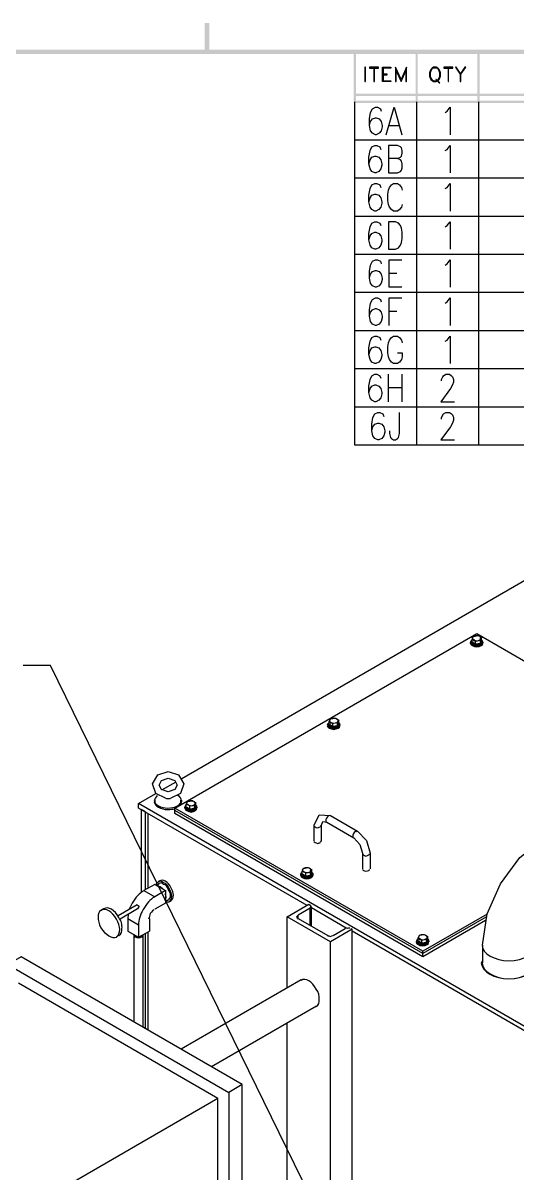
# Model space of a CAD drawing. Header units: inches. Extents: x 0.3 to 33.8, y 15.5 to 37.1.
# Drawn here: x 24.09 to 27.34, y 29.59 to 37.14 of the extents above; entities that cross this region are included whole.
import ezdxf

# ---------------------------------------------------------------- set-up
doc = ezdxf.new("R2010")
doc.units = ezdxf.units.IN
doc.header["$MEASUREMENT"] = 0

# ---------------------------------------------------------------- blocks, each defined once
blk = doc.blocks.new('60298_1')
at = {"true_color": 0x0037dd, "transparency": 33554687}
for points in [[(25.3151, 36.9491), (25.2851, 36.9491), (25.2851, 37.1381), (25.3151, 37.1381)], [(33.5914, 36.9641), (33.5614, 36.9341), (0.4864, 36.9341), (0.4563, 36.9641)], [(26.2776, 36.6281), (26.2625, 36.6131), (26.2625, 36.9491), (26.2776, 36.9491)], [(26.2776, 36.6281), (26.2625, 36.6131), (26.2625, 36.9491), (26.2776, 36.9491)], [(26.2776, 36.6281), (26.2625, 36.6131), (26.2625, 36.9491), (26.2776, 36.9491)], [(26.6693, 36.9491), (26.6843, 36.9491), (26.6843, 36.6206), (26.6693, 36.6206)], [(26.6693, 36.9491), (26.6843, 36.9491), (26.6843, 36.6206), (26.6693, 36.6206)], [(26.6693, 36.9491), (26.6843, 36.9491), (26.6843, 36.6206), (26.6693, 36.6206)], [(27.0761, 36.9491), (27.0911, 36.9491), (27.0911, 36.6206), (27.0761, 36.6206)], [(27.0761, 36.9491), (27.0911, 36.9491), (27.0911, 36.6206), (27.0761, 36.6206)], [(27.0761, 36.9491), (27.0911, 36.9491), (27.0911, 36.6206), (27.0761, 36.6206)], [(33.5764, 36.6281), (33.5764, 36.6131), (26.2625, 36.6131), (26.2776, 36.6281)], [(33.5764, 36.6281), (33.5764, 36.6131), (26.2625, 36.6131), (26.2776, 36.6281)], [(33.5764, 36.6281), (33.5764, 36.6131), (26.2625, 36.6131), (26.2776, 36.6281)], [(33.5764, 36.675), (33.5764, 36.66), (26.27, 36.66), (26.27, 36.675)], [(33.5764, 36.675), (33.5764, 36.66), (26.27, 36.66), (26.27, 36.675)], [(33.5764, 36.675), (33.5764, 36.66), (26.27, 36.66), (26.27, 36.675)]]:
    blk.add_hatch(color=162, dxfattribs=at).paths.add_polyline_path(points)
at = {"color": 162, "true_color": 0x0037dd, "transparency": 33554687}
for points in [[(26.3368, 36.7533), (26.3415, 36.7533), (26.3415, 36.8473), (26.3368, 36.8473), (26.3368, 36.7533)], [(26.3368, 36.7533), (26.3415, 36.7533), (26.3415, 36.8473), (26.3368, 36.8473), (26.3368, 36.7533)], [(26.3368, 36.7533), (26.3415, 36.7533), (26.3415, 36.8473), (26.3368, 36.8473), (26.3368, 36.7533)], [(26.3678, 36.8421), (26.4267, 36.8421), (26.4267, 36.8473), (26.3678, 36.8473), (26.3678, 36.8421)], [(26.3678, 36.8421), (26.4267, 36.8421), (26.4267, 36.8473), (26.3678, 36.8473), (26.3678, 36.8421)], [(26.3678, 36.8421), (26.4267, 36.8421), (26.4267, 36.8473), (26.3678, 36.8473), (26.3678, 36.8421)], [(26.3952, 36.8421), (26.3952, 36.7533), (26.3993, 36.7533), (26.3993, 36.8421)], [(26.3952, 36.8421), (26.3952, 36.7533), (26.3993, 36.7533), (26.3993, 36.8421)], [(26.3952, 36.8421), (26.3952, 36.7533), (26.3993, 36.7533), (26.3993, 36.8421)], [(26.4576, 36.7579), (26.5067, 36.7579), (26.5067, 36.7533), (26.453, 36.7533), (26.453, 36.8473), (26.5067, 36.8473), (26.5067, 36.8421), (26.4576, 36.8421), (26.4576, 36.7579)], [(26.4576, 36.7579), (26.5067, 36.7579), (26.5067, 36.7533), (26.453, 36.7533), (26.453, 36.8473), (26.5067, 36.8473), (26.5067, 36.8421), (26.4576, 36.8421), (26.4576, 36.7579)], [(26.4576, 36.7579), (26.5067, 36.7579), (26.5067, 36.7533), (26.453, 36.7533), (26.453, 36.8473), (26.5067, 36.8473), (26.5067, 36.8421), (26.4576, 36.8421), (26.4576, 36.7579)], [(26.5377, 36.7533), (26.5429, 36.7533), (26.5429, 36.8245), (26.5738, 36.7533), (26.6053, 36.8245), (26.6053, 36.7533), (26.609, 36.7533), (26.609, 36.8473), (26.5738, 36.7672), (26.5377, 36.8473), (26.5377, 36.7533)], [(26.5377, 36.7533), (26.5429, 36.7533), (26.5429, 36.8245), (26.5738, 36.7533), (26.6053, 36.8245), (26.6053, 36.7533), (26.609, 36.7533), (26.609, 36.8473), (26.5738, 36.7672), (26.5377, 36.8473), (26.5377, 36.7533)], [(26.5377, 36.7533), (26.5429, 36.7533), (26.5429, 36.8245), (26.5738, 36.7533), (26.6053, 36.8245), (26.6053, 36.7533), (26.609, 36.7533), (26.609, 36.8473), (26.5738, 36.7672), (26.5377, 36.8473), (26.5377, 36.7533)], [(26.7881, 36.7533), (26.8057, 36.7533), (26.8155, 36.7579), (26.8243, 36.7672), (26.8331, 36.7894), (26.8331, 36.8111), (26.8284, 36.8245), (26.8243, 36.8333), (26.8155, 36.8421), (26.8057, 36.8473), (26.7881, 36.8473), (26.7794, 36.8421), (26.7706, 36.8333), (26.7659, 36.8245), (26.7618, 36.8111), (26.7618, 36.7894), (26.7659, 36.776), (26.7706, 36.7672), (26.7881, 36.7533)], [(26.7881, 36.7533), (26.8057, 36.7533), (26.8155, 36.7579), (26.8243, 36.7672), (26.8331, 36.7894), (26.8331, 36.8111), (26.8284, 36.8245), (26.8243, 36.8333), (26.8155, 36.8421), (26.8057, 36.8473), (26.7881, 36.8473), (26.7794, 36.8421), (26.7706, 36.8333), (26.7659, 36.8245), (26.7618, 36.8111), (26.7618, 36.7894), (26.7659, 36.776), (26.7706, 36.7672), (26.7881, 36.7533)], [(26.7881, 36.7533), (26.8057, 36.7533), (26.8155, 36.7579), (26.8243, 36.7672), (26.8331, 36.7894), (26.8331, 36.8111), (26.8284, 36.8245), (26.8243, 36.8333), (26.8155, 36.8421), (26.8057, 36.8473), (26.7881, 36.8473), (26.7794, 36.8421), (26.7706, 36.8333), (26.7659, 36.8245), (26.7618, 36.8111), (26.7618, 36.7894), (26.7659, 36.776), (26.7706, 36.7672), (26.7881, 36.7533)], [(26.7933, 36.7579), (26.8021, 36.7579), (26.8155, 36.7621), (26.8243, 36.776), (26.8284, 36.7894), (26.8284, 36.8111), (26.8243, 36.8245), (26.8155, 36.8385), (26.8021, 36.8421), (26.7933, 36.8421), (26.7794, 36.8385), (26.7706, 36.8245), (26.7659, 36.8111), (26.7659, 36.7894), (26.7706, 36.776), (26.7794, 36.7621), (26.7933, 36.7579)], [(26.7933, 36.7579), (26.8021, 36.7579), (26.8155, 36.7621), (26.8243, 36.776), (26.8284, 36.7894), (26.8284, 36.8111), (26.8243, 36.8245), (26.8155, 36.8385), (26.8021, 36.8421), (26.7933, 36.8421), (26.7794, 36.8385), (26.7706, 36.8245), (26.7659, 36.8111), (26.7659, 36.7894), (26.7706, 36.776), (26.7794, 36.7621), (26.7933, 36.7579)], [(26.7933, 36.7579), (26.8021, 36.7579), (26.8155, 36.7621), (26.8243, 36.776), (26.8284, 36.7894), (26.8284, 36.8111), (26.8243, 36.8245), (26.8155, 36.8385), (26.8021, 36.8421), (26.7933, 36.8421), (26.7794, 36.8385), (26.7706, 36.8245), (26.7659, 36.8111), (26.7659, 36.7894), (26.7706, 36.776), (26.7794, 36.7621), (26.7933, 36.7579)], [(26.8553, 36.8421), (26.9142, 36.8421), (26.9142, 36.8473), (26.8553, 36.8473), (26.8553, 36.8421)], [(26.8553, 36.8421), (26.9142, 36.8421), (26.9142, 36.8473), (26.8553, 36.8473), (26.8553, 36.8421)], [(26.8553, 36.8421), (26.9142, 36.8421), (26.9142, 36.8473), (26.8553, 36.8473), (26.8553, 36.8421)], [(26.8827, 36.8421), (26.8827, 36.7533), (26.8868, 36.7533), (26.8868, 36.8421)], [(26.8827, 36.8421), (26.8827, 36.7533), (26.8868, 36.7533), (26.8868, 36.8421)], [(26.8827, 36.8421), (26.8827, 36.7533), (26.8868, 36.7533), (26.8868, 36.8421)], [(26.9673, 36.8023), (26.9364, 36.8473), (26.9312, 36.8473), (26.9627, 36.8023), (26.9627, 36.7533)], [(26.9673, 36.8023), (26.9364, 36.8473), (26.9312, 36.8473), (26.9627, 36.8023), (26.9627, 36.7533)], [(26.9673, 36.8023), (26.9364, 36.8473), (26.9312, 36.8473), (26.9627, 36.8023), (26.9627, 36.7533)], [(26.9627, 36.7533), (26.9673, 36.7533), (26.9673, 36.8023), (26.9988, 36.8473), (26.9937, 36.8473), (26.9627, 36.8023)], [(26.9627, 36.7533), (26.9673, 36.7533), (26.9673, 36.8023), (26.9988, 36.8473), (26.9937, 36.8473), (26.9627, 36.8023)], [(26.9627, 36.7533), (26.9673, 36.7533), (26.9673, 36.8023), (26.9988, 36.8473), (26.9937, 36.8473), (26.9627, 36.8023)], [(26.4576, 36.7982), (26.484, 36.7982), (26.484, 36.8023), (26.4576, 36.8023)], [(26.4576, 36.7982), (26.484, 36.7982), (26.484, 36.8023), (26.4576, 36.8023)], [(26.4576, 36.7982), (26.484, 36.7982), (26.484, 36.8023), (26.4576, 36.8023)], [(26.8243, 36.7445), (26.8284, 36.7445), (26.8057, 36.7672), (26.8021, 36.7672), (26.8243, 36.7445)], [(26.8243, 36.7445), (26.8284, 36.7445), (26.8057, 36.7672), (26.8021, 36.7672), (26.8243, 36.7445)], [(26.8243, 36.7445), (26.8284, 36.7445), (26.8057, 36.7672), (26.8021, 36.7672), (26.8243, 36.7445)], [(33.5763, 36.3701), (26.2697, 36.3701), (26.2697, 36.6206)], [(33.5763, 36.3701), (26.2697, 36.3701), (26.2697, 36.6206)], [(33.5763, 36.3701), (26.2697, 36.3701), (26.2697, 36.6206)], [(26.6766, 36.6206), (26.6766, 36.3701)], [(26.6766, 36.6206), (26.6766, 36.3701)], [(26.6766, 36.6206), (26.6766, 36.3701)], [(27.0835, 36.6206), (27.0835, 36.3701)], [(27.0835, 36.6206), (27.0835, 36.3701)], [(27.0835, 36.6206), (27.0835, 36.3701)], [(33.5763, 36.1196), (26.2697, 36.1196), (26.2697, 36.3701)], [(33.5763, 36.1196), (26.2697, 36.1196), (26.2697, 36.3701)], [(33.5763, 36.1196), (26.2697, 36.1196), (26.2697, 36.3701)], [(26.6766, 36.3701), (26.6766, 36.1196)], [(26.6766, 36.3701), (26.6766, 36.1196)], [(26.6766, 36.3701), (26.6766, 36.1196)], [(27.0835, 36.3701), (27.0835, 36.1196)], [(27.0835, 36.3701), (27.0835, 36.1196)], [(27.0835, 36.3701), (27.0835, 36.1196)], [(33.5763, 35.8692), (26.2697, 35.8692), (26.2697, 36.1196)], [(33.5763, 35.8692), (26.2697, 35.8692), (26.2697, 36.1196)], [(33.5763, 35.8692), (26.2697, 35.8692), (26.2697, 36.1196)], [(26.6766, 36.1196), (26.6766, 35.8692)], [(26.6766, 36.1196), (26.6766, 35.8692)], [(26.6766, 36.1196), (26.6766, 35.8692)], [(27.0835, 36.1196), (27.0835, 35.8692)], [(27.0835, 36.1196), (27.0835, 35.8692)], [(27.0835, 36.1196), (27.0835, 35.8692)], [(33.5763, 35.6192), (26.2697, 35.6192), (26.2697, 35.8692)], [(33.5763, 35.6192), (26.2697, 35.6192), (26.2697, 35.8692)], [(33.5763, 35.6192), (26.2697, 35.6192), (26.2697, 35.8692)], [(26.6766, 35.8692), (26.6766, 35.6192)], [(26.6766, 35.8692), (26.6766, 35.6192)], [(26.6766, 35.8692), (26.6766, 35.6192)], [(27.0835, 35.8692), (27.0835, 35.6192)], [(27.0835, 35.8692), (27.0835, 35.6192)], [(27.0835, 35.8692), (27.0835, 35.6192)], [(33.5763, 35.3688), (26.2697, 35.3688), (26.2697, 35.6192)], [(33.5763, 35.3688), (26.2697, 35.3688), (26.2697, 35.6192)], [(33.5763, 35.3688), (26.2697, 35.3688), (26.2697, 35.6192)], [(26.6766, 35.6192), (26.6766, 35.3688)], [(26.6766, 35.6192), (26.6766, 35.3688)], [(26.6766, 35.6192), (26.6766, 35.3688)], [(27.0835, 35.6192), (27.0835, 35.3688)], [(27.0835, 35.6192), (27.0835, 35.3688)], [(27.0835, 35.6192), (27.0835, 35.3688)], [(33.5763, 35.1183), (26.2697, 35.1183), (26.2697, 35.3688)], [(33.5763, 35.1183), (26.2697, 35.1183), (26.2697, 35.3688)], [(33.5763, 35.1183), (26.2697, 35.1183), (26.2697, 35.3688)], [(26.6766, 35.3688), (26.6766, 35.1183)], [(26.6766, 35.3688), (26.6766, 35.1183)], [(26.6766, 35.3688), (26.6766, 35.1183)], [(27.0835, 35.3688), (27.0835, 35.1183)], [(27.0835, 35.3688), (27.0835, 35.1183)], [(27.0835, 35.3688), (27.0835, 35.1183)], [(33.5763, 34.8679), (26.2697, 34.8679), (26.2697, 35.1183)], [(33.5763, 34.8679), (26.2697, 34.8679), (26.2697, 35.1183)], [(33.5763, 34.8679), (26.2697, 34.8679), (26.2697, 35.1183)], [(26.6766, 35.1183), (26.6766, 34.8679)], [(26.6766, 35.1183), (26.6766, 34.8679)], [(26.6766, 35.1183), (26.6766, 34.8679)], [(27.0835, 35.1183), (27.0835, 34.8679)], [(27.0835, 35.1183), (27.0835, 34.8679)], [(27.0835, 35.1183), (27.0835, 34.8679)], [(33.5763, 34.6179), (26.2697, 34.6179), (26.2697, 34.8679)], [(33.5763, 34.6179), (26.2697, 34.6179), (26.2697, 34.8679)], [(33.5763, 34.6179), (26.2697, 34.6179), (26.2697, 34.8679)], [(26.6766, 34.8679), (26.6766, 34.6179)], [(26.6766, 34.8679), (26.6766, 34.6179)], [(26.6766, 34.8679), (26.6766, 34.6179)], [(27.0835, 34.8679), (27.0835, 34.6179)], [(27.0835, 34.8679), (27.0835, 34.6179)], [(27.0835, 34.8679), (27.0835, 34.6179)], [(33.5763, 34.3675), (26.2697, 34.3675), (26.2697, 34.6179)], [(33.5763, 34.3675), (26.2697, 34.3675), (26.2697, 34.6179)], [(33.5763, 34.3675), (26.2697, 34.3675), (26.2697, 34.6179)], [(26.6766, 34.6179), (26.6766, 34.3675)], [(26.6766, 34.6179), (26.6766, 34.3675)], [(26.6766, 34.6179), (26.6766, 34.3675)], [(27.0835, 34.6179), (27.0835, 34.3675)], [(27.0835, 34.6179), (27.0835, 34.3675)], [(27.0835, 34.6179), (27.0835, 34.3675)]]:
    blk.add_lwpolyline(points, dxfattribs=at)
at = {"transparency": 33554687}
for points in [[(26.3668, 36.4651), (26.3735, 36.4915), (26.3864, 36.5085), (26.406, 36.5157), (26.4117, 36.5157), (26.4313, 36.5085), (26.4442, 36.4915), (26.4509, 36.4651), (26.4509, 36.4558), (26.4442, 36.4315), (26.4313, 36.4145), (26.4117, 36.4052), (26.406, 36.4052), (26.3864, 36.4145), (26.3735, 36.4315), (26.3668, 36.4651), (26.3668, 36.5085), (26.3735, 36.5514), (26.3864, 36.5756), (26.406, 36.5854), (26.4189, 36.5854), (26.4385, 36.5756), (26.4442, 36.5591)], [(26.4768, 36.4052), (26.5279, 36.5854), (26.58, 36.4052)], [(26.863, 36.5514), (26.8775, 36.5591), (26.8956, 36.5854), (26.8956, 36.4052)], [(26.4953, 36.4651), (26.5599, 36.4651)], [(26.3631, 36.2147), (26.3704, 36.241), (26.3833, 36.258), (26.4029, 36.2653), (26.4086, 36.2653), (26.4282, 36.258), (26.4406, 36.241), (26.4478, 36.2147), (26.4478, 36.2054), (26.4406, 36.1811), (26.4282, 36.1641), (26.4086, 36.1548), (26.4029, 36.1548), (26.3833, 36.1641), (26.3704, 36.1811), (26.3631, 36.2147), (26.3631, 36.258), (26.3704, 36.3009), (26.3833, 36.3257), (26.4029, 36.335), (26.4153, 36.335), (26.4349, 36.3257), (26.4406, 36.3086)], [(26.5501, 36.2487), (26.5697, 36.258), (26.5764, 36.2653), (26.5821, 36.2844), (26.5821, 36.3009), (26.5764, 36.3179), (26.5697, 36.3257), (26.5501, 36.335), (26.4922, 36.335), (26.4922, 36.1548)], [(26.863, 36.3009), (26.8775, 36.3086), (26.8956, 36.335), (26.8956, 36.1548)], [(26.4922, 36.1548), (26.5501, 36.1548), (26.5697, 36.1641), (26.5764, 36.1718), (26.5821, 36.1883), (26.5821, 36.2147), (26.5764, 36.2317), (26.5697, 36.241), (26.5501, 36.2487), (26.4922, 36.2487)], [(26.3631, 35.9647), (26.3704, 35.9905), (26.3833, 36.0076), (26.4029, 36.0153), (26.4086, 36.0153), (26.4282, 36.0076), (26.4406, 35.9905), (26.4478, 35.9647), (26.4478, 35.9549), (26.4406, 35.9306), (26.4282, 35.9136), (26.4086, 35.9043), (26.4029, 35.9043), (26.3833, 35.9136), (26.3704, 35.9306), (26.3631, 35.9647), (26.3631, 36.0076), (26.3704, 36.051), (26.3833, 36.0752), (26.4029, 36.0845), (26.4153, 36.0845), (26.4349, 36.0752), (26.4406, 36.0582)], [(26.5821, 35.9477), (26.5764, 35.9306), (26.564, 35.9136), (26.5501, 35.9043), (26.5243, 35.9043), (26.5119, 35.9136), (26.499, 35.9306), (26.4922, 35.9477), (26.4866, 35.974), (26.4866, 36.0153), (26.4922, 36.0417), (26.499, 36.0582), (26.5119, 36.0752), (26.5243, 36.0845), (26.5501, 36.0845), (26.564, 36.0752), (26.5764, 36.0582), (26.5821, 36.0417)], [(26.863, 36.051), (26.8775, 36.0582), (26.8956, 36.0845), (26.8956, 35.9043)], [(26.3631, 35.7143), (26.3704, 35.7406), (26.3833, 35.7571), (26.4029, 35.7649), (26.4086, 35.7649), (26.4282, 35.7571), (26.4406, 35.7406), (26.4478, 35.7143), (26.4478, 35.705), (26.4406, 35.6802), (26.4282, 35.6637), (26.4086, 35.6538), (26.4029, 35.6538), (26.3833, 35.6637), (26.3704, 35.6802), (26.3631, 35.7143), (26.3631, 35.7571), (26.3704, 35.8005), (26.3833, 35.8248), (26.4029, 35.8341), (26.4153, 35.8341), (26.4349, 35.8248), (26.4406, 35.8082)], [(26.4922, 35.6538), (26.5372, 35.6538), (26.5568, 35.6637), (26.5697, 35.6802), (26.5764, 35.6972), (26.5821, 35.7236), (26.5821, 35.7649), (26.5764, 35.7912), (26.5697, 35.8082), (26.5568, 35.8248), (26.5372, 35.8341), (26.4922, 35.8341), (26.4922, 35.6538)], [(26.863, 35.8005), (26.8775, 35.8082), (26.8956, 35.8341), (26.8956, 35.6538)], [(26.3668, 35.4638), (26.3735, 35.4901), (26.3864, 35.5072), (26.406, 35.5144), (26.4117, 35.5144), (26.4313, 35.5072), (26.4442, 35.4901), (26.4509, 35.4638), (26.4509, 35.4545), (26.4442, 35.4302), (26.4313, 35.4132), (26.4117, 35.4039), (26.406, 35.4039), (26.3864, 35.4132), (26.3735, 35.4302), (26.3668, 35.4638), (26.3668, 35.5072), (26.3735, 35.55), (26.3864, 35.5748), (26.406, 35.5841), (26.4189, 35.5841), (26.4385, 35.5748), (26.4442, 35.5578)], [(26.58, 35.4039), (26.4953, 35.4039), (26.4953, 35.5841), (26.58, 35.5841)], [(26.863, 35.55), (26.8775, 35.5578), (26.8956, 35.5841), (26.8956, 35.4039)], [(26.4953, 35.4974), (26.5475, 35.4974)], [(26.3668, 35.2133), (26.3735, 35.2397), (26.3864, 35.2567), (26.406, 35.264), (26.4117, 35.264), (26.4313, 35.2567), (26.4442, 35.2397), (26.4509, 35.2133), (26.4509, 35.2041), (26.4442, 35.1798), (26.4313, 35.1627), (26.4117, 35.1534), (26.406, 35.1534), (26.3864, 35.1627), (26.3735, 35.1798), (26.3668, 35.2133), (26.3668, 35.2567), (26.3735, 35.3001), (26.3864, 35.3244), (26.406, 35.3337), (26.4189, 35.3337), (26.4385, 35.3244), (26.4442, 35.3073)], [(26.4953, 35.1534), (26.4953, 35.3337), (26.58, 35.3337)], [(26.863, 35.3001), (26.8775, 35.3073), (26.8956, 35.3337), (26.8956, 35.1534)], [(26.4953, 35.2474), (26.5475, 35.2474)], [(26.3631, 34.9634), (26.3704, 34.9892), (26.3833, 35.0063), (26.4029, 35.014), (26.4086, 35.014), (26.4282, 35.0063), (26.4406, 34.9892), (26.4478, 34.9634), (26.4478, 34.9536), (26.4406, 34.9293), (26.4282, 34.9123), (26.4086, 34.903), (26.4029, 34.903), (26.3833, 34.9123), (26.3704, 34.9293), (26.3631, 34.9634), (26.3631, 35.0063), (26.3704, 35.0496), (26.3833, 35.0739), (26.4029, 35.0832), (26.4153, 35.0832), (26.4349, 35.0739), (26.4406, 35.0569)], [(26.5501, 34.9727), (26.5821, 34.9727), (26.5821, 34.9464), (26.5764, 34.9293), (26.564, 34.9123), (26.5501, 34.903), (26.5243, 34.903), (26.5119, 34.9123), (26.499, 34.9293), (26.4922, 34.9464), (26.4866, 34.9727), (26.4866, 35.014), (26.4922, 35.0403), (26.499, 35.0569), (26.5119, 35.0739), (26.5243, 35.0832), (26.5501, 35.0832), (26.564, 35.0739), (26.5764, 35.0569), (26.5821, 35.0403)], [(26.863, 35.0496), (26.8775, 35.0569), (26.8956, 35.0832), (26.8956, 34.903)], [(26.3631, 34.7129), (26.3704, 34.7393), (26.3833, 34.7558), (26.4029, 34.7636), (26.4086, 34.7636), (26.4282, 34.7558), (26.4406, 34.7393), (26.4478, 34.7129), (26.4478, 34.7037), (26.4406, 34.6789), (26.4282, 34.6623), (26.4086, 34.6525), (26.4029, 34.6525), (26.3833, 34.6623), (26.3704, 34.6789), (26.3631, 34.7129), (26.3631, 34.7558), (26.3704, 34.7992), (26.3833, 34.8235), (26.4029, 34.8328), (26.4153, 34.8328), (26.4349, 34.8235), (26.4406, 34.8069)], [(26.4922, 34.6525), (26.4922, 34.8328)], [(26.5821, 34.6525), (26.5821, 34.8328)], [(26.8408, 34.7899), (26.8408, 34.7992), (26.8481, 34.8162), (26.8537, 34.8235), (26.8677, 34.8328), (26.893, 34.8328), (26.9059, 34.8235), (26.9126, 34.8162), (26.9183, 34.7992), (26.9183, 34.7821), (26.9126, 34.7636), (26.8987, 34.7393), (26.8351, 34.6525), (26.9255, 34.6525)], [(26.4922, 34.7465), (26.5821, 34.7465)], [(26.3828, 34.4625), (26.3895, 34.4888), (26.4024, 34.5059), (26.422, 34.5131), (26.4277, 34.5131), (26.4473, 34.5059), (26.4602, 34.4888), (26.4669, 34.4625), (26.4669, 34.4532), (26.4602, 34.4289), (26.4473, 34.4119), (26.4277, 34.4026), (26.422, 34.4026), (26.4024, 34.4119), (26.3895, 34.4289), (26.3828, 34.4625), (26.3828, 34.5059), (26.3895, 34.5487), (26.4024, 34.5735), (26.422, 34.5828), (26.4349, 34.5828), (26.4545, 34.5735), (26.4602, 34.5565)], [(26.499, 34.4625), (26.499, 34.4454), (26.5057, 34.4191), (26.5114, 34.4119), (26.5243, 34.4026), (26.5382, 34.4026), (26.5506, 34.4119), (26.5563, 34.4191), (26.5635, 34.4454), (26.5635, 34.5828)], [(26.8408, 34.5394), (26.8408, 34.5487), (26.8537, 34.5735), (26.8677, 34.5828), (26.893, 34.5828), (26.9059, 34.5735), (26.9126, 34.5658), (26.9183, 34.5487), (26.9183, 34.5322), (26.9126, 34.5131), (26.8987, 34.4888), (26.8351, 34.4026), (26.9255, 34.4026)], [(25.1346, 32.1815), (27.7404, 33.6858)], [(25.0892, 31.9868), (27.0717, 33.1312)], [(27.0717, 33.1312), (28.3441, 32.3969)], [(27.0314, 33.0697), (27.0314, 33.0754)], [(27.0376, 33.0754), (27.0376, 33.0826)], [(27.0407, 33.095), (27.0489, 33.1131)], [(27.0407, 33.078), (27.0407, 33.095)], [(27.052, 33.0904), (27.0407, 33.095)], [(27.0407, 33.078), (27.0634, 33.0646)], [(27.0489, 33.1131), (27.0804, 33.1183)], [(27.0634, 33.0816), (27.052, 33.0904)], [(27.0949, 33.0868), (27.0634, 33.0816)], [(27.0634, 33.0646), (27.0634, 33.0816)], [(27.0634, 33.0646), (27.0928, 33.0692)], [(27.0804, 33.1183), (27.0918, 33.1136)], [(27.0918, 33.1136), (27.1032, 33.1049)], [(27.0928, 33.0692), (27.0928, 33.0692)], [(27.0944, 33.0682), (27.0944, 33.0682)], [(27.0944, 33.0604), (27.0944, 33.0682)], [(27.0975, 33.062), (27.0944, 33.0635)], [(27.1032, 33.1049), (27.0949, 33.0868)], [(27.0949, 33.0697), (27.0949, 33.0868)], [(27.0949, 33.0697), (27.0949, 33.0697)], [(27.0954, 33.0708), (27.1032, 33.0878)], [(27.0954, 33.0708), (27.0954, 33.0708)], [(27.0975, 33.062), (27.1057, 33.0754)], [(27.0975, 33.0697), (27.0975, 33.062)], [(27.1032, 33.0878), (27.1032, 33.1049)], [(27.1057, 33.0754), (27.1057, 33.0826)], [(27.1125, 33.0697), (27.1125, 33.0754)], [(26.0931, 32.528), (26.0931, 32.5337)], [(26.0998, 32.5337), (26.0998, 32.5415)], [(26.1024, 32.5533), (26.1106, 32.5714)], [(26.1024, 32.5363), (26.1024, 32.5533)], [(26.1137, 32.5487), (26.1024, 32.5533)], [(26.1024, 32.5363), (26.1251, 32.5229)], [(26.1106, 32.5714), (26.1421, 32.5766)], [(26.1251, 32.5404), (26.1137, 32.5487)], [(26.1566, 32.5451), (26.1251, 32.5404)], [(26.1251, 32.5229), (26.1251, 32.5404)], [(26.1251, 32.5229), (26.1545, 32.5275)], [(26.1421, 32.5766), (26.1535, 32.5719)], [(26.1535, 32.5719), (26.1654, 32.5631)], [(26.1545, 32.5275), (26.1545, 32.5275)], [(26.1654, 32.5631), (26.1566, 32.5451)], [(26.1566, 32.528), (26.1566, 32.5451)], [(26.1566, 32.528), (26.1566, 32.528)], [(26.1566, 32.5265), (26.1566, 32.5265)], [(26.1566, 32.5187), (26.1566, 32.5265)], [(26.1571, 32.5291), (26.1654, 32.5461)], [(26.1571, 32.5291), (26.1571, 32.5291)], [(26.1592, 32.5203), (26.1679, 32.5337)], [(26.1592, 32.528), (26.1592, 32.5203)], [(26.1654, 32.5461), (26.1654, 32.5631)], [(26.1679, 32.5337), (26.1679, 32.5415)], [(26.1741, 32.528), (26.1741, 32.5337)], [(26.1592, 32.5203), (26.1592, 32.5203)], [(25.0282, 32.0503), (24.9647, 32.0818), (24.9425, 32.1454), (24.9771, 32.2037), (25.0453, 32.2254), (25.1134, 32.2037), (25.148, 32.1454), (25.1253, 32.0818), (25.0623, 32.0503)], [(25.0453, 32.182), (25.0886, 32.1676), (25.1047, 32.1371), (25.0886, 32.1072), (25.0453, 32.0927), (25.0014, 32.1072), (24.9859, 32.1371), (25.0014, 32.1676), (25.0453, 32.182)], [(25.0034, 32.1056), (25.0964, 32.1593)], [(24.8506, 32.0173), (24.9637, 32.0829)], [(29.0986, 29.5644), (24.8506, 32.0173)], [(24.8506, 31.9868), (24.8506, 32.0173)], [(24.9575, 32.0374), (24.9575, 32.0276)], [(25.0282, 32.0503), (25.0334, 32.0498)], [(25.0334, 32.0498), (25.0571, 32.0498)], [(25.0334, 32.0498), (25.0571, 32.0498)], [(25.0571, 32.0498), (25.0623, 32.0503)], [(25.1258, 32.0075), (25.1325, 32.0276)], [(25.1325, 32.0374), (25.1325, 32.0276)], [(25.1615, 31.992), (25.1615, 31.9997)], [(25.164, 32.0116), (25.1728, 32.0302)], [(25.164, 31.9946), (25.164, 32.0116)], [(25.1759, 32.0075), (25.164, 32.0116)], [(25.1728, 32.0302), (25.2038, 32.0349)], [(25.1873, 31.9987), (25.1759, 32.0075)], [(25.2188, 32.0034), (25.1873, 31.9987)], [(25.1873, 31.9817), (25.1873, 31.9987)], [(25.2038, 32.0349), (25.2157, 32.0302)], [(25.2157, 32.0302), (25.227, 32.0214)], [(25.227, 32.0214), (25.2188, 32.0034)], [(25.2188, 31.9863), (25.2188, 32.0034)], [(25.2193, 31.9873), (25.227, 32.0044)], [(25.227, 32.0044), (25.227, 32.0214)], [(25.2296, 31.992), (25.2296, 31.9997)], [(25.9567, 31.348), (24.8506, 31.9868)], [(24.8945, 31.961), (24.8681, 31.9765), (24.8681, 31.4332)], [(24.8945, 31.961), (24.8945, 31.4503)], [(24.9126, 31.4601), (24.9126, 31.9507)], [(26.7179, 31.0464), (25.0892, 31.9868)], [(25.0892, 31.9713), (25.0892, 31.9868)], [(26.7179, 31.031), (25.0892, 31.9713)], [(26.7179, 31.031), (25.0892, 31.9713)], [(25.0892, 31.9507), (25.0892, 31.9713)], [(26.7179, 31.0108), (25.0892, 31.9507)], [(25.1548, 31.9868), (25.1548, 31.992)], [(25.164, 31.9946), (25.1873, 31.9817)], [(25.1873, 31.9817), (25.2167, 31.9858)], [(25.2167, 31.9858), (25.2167, 31.9858)], [(25.2183, 31.9848), (25.2183, 31.9848)], [(25.2183, 31.977), (25.2183, 31.9848)], [(25.2188, 31.9863), (25.2188, 31.9863)], [(25.2193, 31.9873), (25.2193, 31.9873)], [(25.2208, 31.9786), (25.2296, 31.992)], [(25.2208, 31.9863), (25.2208, 31.9786)], [(25.2208, 31.9786), (25.2208, 31.9786)], [(25.2363, 31.9868), (25.2363, 31.992)], [(26.0027, 31.8743), (26.0357, 31.9419), (26.1106, 31.9367)], [(26.1106, 31.9367), (26.2878, 31.8345)], [(26.0027, 31.772), (26.0027, 31.8743)], [(26.045, 31.8639), (26.0528, 31.8743)], [(26.0528, 31.8743), (26.061, 31.8985), (26.0858, 31.8934)], [(26.0528, 31.772), (26.0528, 31.8743)], [(26.0858, 31.8934), (26.263, 31.7911)], [(27.1088, 31.0872), (27.1403, 31.2917), (27.2261, 31.489), (27.3536, 31.661), (27.5153, 31.7906), (27.7074, 31.8557), (27.8132, 31.851), (27.916, 31.8133), (28.0002, 31.7436), (28.057, 31.6543), (28.0967, 31.4549)], [(26.045, 31.7617), (26.0528, 31.772)], [(26.263, 31.7911), (26.3038, 31.7477), (26.3213, 31.6904)], [(26.2878, 31.8345), (26.3471, 31.7725), (26.3714, 31.6904)], [(26.3213, 31.6904), (26.3213, 31.5882)], [(26.3714, 31.6904), (26.3714, 31.5882)], [(25.9159, 31.5474), (25.9159, 31.5525)], [(25.9226, 31.5525), (25.9226, 31.5603)], [(25.9252, 31.5727), (25.9335, 31.5907)], [(25.9252, 31.5551), (25.9252, 31.5727)], [(25.9366, 31.568), (25.9252, 31.5727)], [(25.9252, 31.5551), (25.9485, 31.5422)], [(25.9335, 31.5907), (25.965, 31.5954)], [(25.9485, 31.5592), (25.9366, 31.568)], [(25.98, 31.5639), (25.9485, 31.5592)], [(25.9485, 31.5422), (25.9485, 31.5592)], [(25.9485, 31.5422), (25.9774, 31.5463)], [(25.965, 31.5954), (25.9769, 31.5907)], [(25.9769, 31.5907), (25.9882, 31.582)], [(25.9774, 31.5463), (25.9774, 31.5463)], [(25.9795, 31.5453), (25.9795, 31.5453)], [(25.9795, 31.5381), (25.9795, 31.5453)], [(25.9882, 31.582), (25.98, 31.5639)], [(25.98, 31.5468), (25.98, 31.5639)], [(25.98, 31.5468), (25.98, 31.5468)], [(25.9805, 31.5479), (25.9882, 31.5649)], [(25.9805, 31.5479), (25.9805, 31.5479)], [(25.982, 31.5396), (25.9908, 31.5525)], [(25.982, 31.5468), (25.982, 31.5396)], [(25.9882, 31.5649), (25.9882, 31.582)], [(25.9908, 31.5525), (25.9908, 31.5603)], [(25.9975, 31.5474), (25.9975, 31.5525)], [(24.9565, 31.4859), (24.8857, 31.4451)], [(24.9565, 31.4859), (25.0277, 31.4451)], [(24.9694, 31.4787), (24.9818, 31.49)], [(25.0102, 31.4549), (24.9921, 31.4704), (24.974, 31.4761)], [(24.9787, 31.5035), (24.99, 31.5102)], [(25.982, 31.5396), (25.982, 31.5396)], [(24.8857, 31.4451), (24.9565, 31.4043)], [(25.0277, 31.4451), (24.9565, 31.4043)], [(25.0277, 31.4451), (25.0277, 31.363)], [(24.6058, 31.317), (24.6234, 31.3274)], [(24.8418, 31.3522), (24.7168, 31.2799)], [(24.8434, 31.3243), (24.7292, 31.2582)], [(24.8418, 31.3522), (24.8542, 31.3434), (24.8434, 31.3243)], [(25.0277, 31.363), (24.9565, 31.3222)], [(25.0277, 31.3775), (25.0437, 31.3826)], [(25.0541, 31.3733), (25.0649, 31.38)], [(25.8271, 31.2732), (25.9686, 31.3547)], [(25.9779, 31.2169), (25.9779, 31.3294), (25.8979, 31.2835)], [(25.9686, 31.3547), (25.9779, 31.3496)], [(25.9851, 31.2127), (25.9851, 31.3398)], [(26.2144, 31.1993), (25.9851, 31.3315)], [(24.7819, 31.2886), (24.7798, 31.2613)], [(24.7798, 31.2613), (24.8506, 31.22)], [(24.7798, 31.2613), (24.7798, 31.1792)], [(24.9213, 31.2613), (24.9213, 31.1792)], [(25.8271, 30.8063), (25.8271, 31.2732)], [(26.1106, 31.1095), (25.8271, 31.2732)], [(25.8979, 31.2628), (25.8979, 31.2835)], [(25.8979, 31.2628), (26.0925, 31.1502)], [(27.1398, 31.2902), (26.7179, 31.0464)], [(27.1347, 31.2716), (26.7179, 31.031)], [(27.1347, 31.2716), (26.7179, 31.031)], [(27.129, 31.2478), (26.7179, 31.0108)], [(24.7798, 31.1792), (24.8506, 31.1384)], [(24.8506, 31.22), (24.8506, 31.1384)], [(24.8506, 31.1384), (24.9213, 31.1792)], [(24.9126, 30.5295), (24.9126, 31.174)], [(26.2521, 27.5189), (26.2521, 31.1916), (26.1106, 31.1095)], [(26.1282, 31.1502), (26.2077, 31.1962)], [(26.2433, 31.1962), (26.2521, 31.1916)], [(29.0986, 29.5339), (26.2521, 31.1776)], [(24.706, 31.1435), (24.7235, 31.1539)], [(24.8206, 30.5827), (24.8206, 31.1539)], [(24.8315, 31.1492), (24.8315, 31.1492)], [(24.8315, 31.1487), (24.8351, 31.142)], [(24.8656, 31.142), (24.8692, 31.1487)], [(24.8692, 31.1492), (24.8692, 31.1492)], [(24.8805, 30.5481), (24.8805, 31.1539)], [(24.8945, 31.1642), (24.8945, 30.5399)], [(26.1106, 27.4306), (26.1106, 31.1095)], [(26.6771, 31.1079), (26.6771, 31.1131)], [(26.6838, 31.1131), (26.6838, 31.1208)], [(26.6864, 31.1332), (26.6947, 31.1513)], [(26.6864, 31.1156), (26.6864, 31.1332)], [(26.6978, 31.1286), (26.6864, 31.1332)], [(26.6864, 31.1156), (26.7097, 31.1027)], [(26.6947, 31.1513), (26.7262, 31.1559)], [(26.7097, 31.1198), (26.6978, 31.1286)], [(26.7406, 31.1244), (26.7097, 31.1198)], [(26.7097, 31.1027), (26.7097, 31.1198)], [(26.7097, 31.1027), (26.7386, 31.1074)], [(26.7262, 31.1559), (26.7375, 31.1513)], [(26.7375, 31.1513), (26.7494, 31.1425)], [(26.7386, 31.1074), (26.7386, 31.1074)], [(26.7494, 31.1425), (26.7406, 31.1244)], [(26.7406, 31.1074), (26.7406, 31.1244)], [(26.7406, 31.1074), (26.7406, 31.1074)], [(26.7406, 31.1058), (26.7406, 31.1058)], [(26.7406, 31.0986), (26.7406, 31.1058)], [(26.7417, 31.1084), (26.7494, 31.1255)], [(26.7417, 31.1084), (26.7417, 31.1084)], [(26.7432, 31.1002), (26.752, 31.1131)], [(26.7432, 31.1074), (26.7432, 31.1002)], [(26.7432, 31.1002), (26.7432, 31.1002)], [(26.7494, 31.1255), (26.7494, 31.1425)], [(26.752, 31.1131), (26.752, 31.1208)], [(26.7587, 31.1079), (26.7587, 31.1131)], [(26.7179, 31.031), (26.7179, 31.0464)], [(26.7179, 31.0108), (26.7179, 31.031)], [(27.1088, 31.0872), (27.1088, 30.97)], [(24.0796, 31.0103), (23.9913, 30.9592), (25.4429, 30.121)], [(25.5312, 30.1722), (24.0796, 31.0103)], [(27.1099, 30.9602), (27.1078, 30.9545)], [(27.207, 30.8771), (27.207, 30.8771)], [(27.2343, 30.8709), (27.2343, 30.8709)], [(25.3716, 30.0803), (24.062, 30.8363)], [(25.9185, 30.859), (25.13, 30.4035)], [(26.0187, 30.6855), (25.3303, 30.2884)], [(25.8271, 27.8633), (25.8271, 30.575)], [(25.5312, 30.1722), (25.4429, 30.121)], [(25.4429, 30.121), (25.4429, 26.9183)], [(25.5312, 27.2297), (25.5312, 30.1722)], [(25.3716, 30.0803), (23.071, 28.7515)], [(25.3716, 26.8062), (25.3716, 30.0803)]]:
    blk.add_lwpolyline(points, dxfattribs=at)
at = {"color": 21, "transparency": 33554687}
blk.add_lwpolyline([(26.2253, 28.9343), (24.2727, 32.922), (24.0925, 32.922)], dxfattribs=at)
at = {"transparency": 33554687}
for points, knots in [([(27.0391, 33.0863), (27.0345, 33.0858), (27.0315, 33.0807), (27.0288, 33.0708), (27.0315, 33.0625), (27.0497, 33.0519), (27.0701, 33.0501), (27.0946, 33.0519), (27.1128, 33.0625), (27.1114, 33.0708), (27.1128, 33.0807), (27.1097, 33.0858), (27.1011, 33.0863)], [0, 0, 0, 0, 1, 1, 1, 2, 2, 2, 3, 3, 3, 4, 4, 4, 4]), ([(27.0288, 33.0656), (27.0315, 33.0571), (27.0497, 33.0466), (27.0701, 33.0449), (27.0946, 33.0466), (27.1128, 33.0571), (27.1114, 33.0656)], [0, 0, 0, 0, 1, 1, 1, 2, 2, 2, 2]), ([(27.034, 33.0708), (27.0381, 33.0646), (27.0533, 33.0558), (27.0701, 33.0553), (27.0805, 33.0558), (27.0886, 33.0575), (27.0908, 33.0604)], [0, 0, 0, 0, 1, 1, 1, 2, 2, 2, 2]), ([(27.0391, 33.0863), (27.039, 33.0883), (27.0381, 33.0857), (27.034, 33.0811), (27.0381, 33.0722), (27.0533, 33.0634), (27.0701, 33.0604), (27.0805, 33.0634), (27.0886, 33.0652), (27.0908, 33.0656)], [0, 0, 0, 0, 1, 1, 1, 2, 2, 2, 3, 3, 3, 3]), ([(27.0908, 33.1121), (27.0868, 33.1168), (27.0796, 33.1185), (27.0701, 33.1172), (27.0566, 33.1185), (27.044, 33.1112), (27.0391, 33.1018), (27.044, 33.098), (27.0469, 33.0938), (27.0494, 33.0863)], [0, 0, 0, 0, 1, 1, 1, 2, 2, 2, 3, 3, 3, 3]), ([(27.0494, 33.0863), (27.0575, 33.0877), (27.0647, 33.086), (27.0701, 33.0811), (27.0877, 33.086), (27.1003, 33.0933), (27.0959, 33.1018), (27.1003, 33.1066), (27.0973, 33.1107), (27.0908, 33.1121)], [0, 0, 0, 0, 1, 1, 1, 2, 2, 2, 3, 3, 3, 3]), ([(27.0959, 33.0656), (27.1031, 33.0736), (27.1062, 33.0783), (27.1011, 33.0811), (27.1062, 33.0857), (27.1053, 33.0883), (27.1011, 33.0863)], [0, 0, 0, 0, 1, 1, 1, 2, 2, 2, 2]), ([(26.0993, 32.544), (26.0964, 32.5442), (26.0933, 32.5391), (26.0889, 32.5337), (26.0933, 32.5208), (26.1115, 32.5103), (26.1302, 32.5079), (26.1564, 32.5103), (26.1746, 32.5208), (26.1716, 32.5337), (26.1746, 32.5391), (26.1716, 32.5442), (26.1612, 32.544)], [0, 0, 0, 0, 1, 1, 1, 2, 2, 2, 3, 3, 3, 4, 4, 4, 4]), ([(26.0993, 32.544), (26.1008, 32.5466), (26.1, 32.5441), (26.0993, 32.5389), (26.1, 32.5306), (26.1152, 32.5218), (26.1302, 32.5182), (26.1424, 32.5218), (26.1505, 32.5236), (26.1561, 32.5234)], [0, 0, 0, 0, 1, 1, 1, 2, 2, 2, 3, 3, 3, 3]), ([(26.0993, 32.5337), (26.1, 32.5229), (26.1152, 32.5141), (26.1302, 32.513), (26.1424, 32.5141), (26.1505, 32.5159), (26.1561, 32.5182)], [0, 0, 0, 0, 1, 1, 1, 2, 2, 2, 2]), ([(26.1509, 32.5699), (26.1486, 32.5752), (26.1415, 32.5769), (26.1302, 32.575), (26.1184, 32.5769), (26.1058, 32.5696), (26.1044, 32.5595), (26.1058, 32.5563), (26.1088, 32.5522), (26.1096, 32.544)], [0, 0, 0, 0, 1, 1, 1, 2, 2, 2, 3, 3, 3, 3]), ([(26.1096, 32.544), (26.1194, 32.5461), (26.1265, 32.5444), (26.1302, 32.544), (26.1495, 32.5444), (26.1622, 32.5517), (26.1612, 32.5595), (26.1622, 32.565), (26.1592, 32.5691), (26.1509, 32.5699)], [0, 0, 0, 0, 1, 1, 1, 2, 2, 2, 3, 3, 3, 3]), ([(26.1561, 32.5234), (26.165, 32.532), (26.168, 32.5366), (26.1664, 32.5389), (26.168, 32.5441), (26.1672, 32.5466), (26.1612, 32.544)], [0, 0, 0, 0, 1, 1, 1, 2, 2, 2, 2]), ([(26.0889, 32.5234), (26.0933, 32.5155), (26.1115, 32.505), (26.1302, 32.5027), (26.1564, 32.505), (26.1746, 32.5155), (26.1716, 32.5234)], [0, 0, 0, 0, 1, 1, 1, 2, 2, 2, 2]), ([(24.9528, 32.0276), (24.9578, 31.9998), (24.997, 31.9771), (25.0406, 31.976), (25.061, 31.9771), (25.0762, 31.9795), (25.0871, 31.9811)], [0, 0, 0, 0, 1, 1, 1, 2, 2, 2, 2]), ([(24.9735, 32.0689), (24.965, 32.0613), (24.9578, 32.0498), (24.9528, 32.0328), (24.9578, 32.01), (24.997, 31.9874), (25.0406, 31.9863), (25.0938, 31.9874), (25.133, 32.01), (25.1284, 32.0328)], [0, 0, 0, 0, 1, 1, 1, 2, 2, 2, 3, 3, 3, 3]), ([(25.1594, 32.0018), (25.1583, 32.0026), (25.1552, 31.9974), (25.1542, 31.9915), (25.1552, 31.9792), (25.1734, 31.9687), (25.1955, 31.9657), (25.2183, 31.9687), (25.2365, 31.9792), (25.2317, 31.9915), (25.2365, 31.9974), (25.2334, 32.0026), (25.2265, 32.0018)], [0, 0, 0, 0, 1, 1, 1, 2, 2, 2, 3, 3, 3, 4, 4, 4, 4]), ([(25.1594, 32.007), (25.1627, 32.005), (25.1618, 32.0024), (25.1594, 31.9966), (25.1618, 31.989), (25.1771, 31.9802), (25.1955, 31.976), (25.2043, 31.9802), (25.2123, 31.982), (25.2162, 31.9811)], [0, 0, 0, 0, 1, 1, 1, 2, 2, 2, 3, 3, 3, 3]), ([(25.211, 32.0276), (25.2105, 32.0336), (25.2033, 32.0353), (25.1955, 32.0328), (25.1803, 32.0353), (25.1677, 32.028), (25.1646, 32.0173), (25.1677, 32.0147), (25.1707, 32.0106), (25.1749, 32.007)], [0, 0, 0, 0, 1, 1, 1, 2, 2, 2, 3, 3, 3, 3]), ([(25.1749, 32.007), (25.1812, 32.0045), (25.1884, 32.0028), (25.1955, 32.0018), (25.2114, 32.0028), (25.224, 32.01), (25.2214, 32.0173), (25.224, 32.0233), (25.2211, 32.0275), (25.211, 32.0276)], [0, 0, 0, 0, 1, 1, 1, 2, 2, 2, 3, 3, 3, 3]), ([(25.2162, 31.9863), (25.2268, 31.9904), (25.2299, 31.995), (25.2265, 31.9966), (25.2299, 32.0024), (25.229, 32.005), (25.2265, 32.007)], [0, 0, 0, 0, 1, 1, 1, 2, 2, 2, 2]), ([(25.1542, 31.9863), (25.1552, 31.9739), (25.1734, 31.9634), (25.1955, 31.9605), (25.2183, 31.9634), (25.2365, 31.9739), (25.2317, 31.9863)], [0, 0, 0, 0, 1, 1, 1, 2, 2, 2, 2]), ([(25.1594, 31.9915), (25.1618, 31.9813), (25.1771, 31.9725), (25.1955, 31.9708), (25.2043, 31.9725), (25.2123, 31.9743), (25.2162, 31.976)], [0, 0, 0, 0, 1, 1, 1, 2, 2, 2, 2]), ([(26.1096, 31.9347), (26.1042, 31.941), (26.093, 31.9345), (26.0838, 31.9192), (26.0792, 31.9106), (26.0792, 31.8976), (26.0838, 31.8934)], [0, 0, 0, 0, 1, 1, 1, 2, 2, 2, 2]), ([(26.0011, 31.8727), (26.0028, 31.8665), (26.014, 31.86), (26.027, 31.8572), (26.0344, 31.86), (26.0408, 31.8615), (26.0425, 31.8624)], [0, 0, 0, 0, 1, 1, 1, 2, 2, 2, 2]), ([(26.2852, 31.8314), (26.2812, 31.8388), (26.27, 31.8323), (26.2593, 31.8159), (26.2562, 31.8084), (26.2562, 31.7954), (26.2593, 31.7901)], [0, 0, 0, 0, 1, 1, 1, 2, 2, 2, 2]), ([(26.0011, 31.7694), (26.0028, 31.7643), (26.014, 31.7578), (26.027, 31.7539), (26.0344, 31.7578), (26.0408, 31.7593), (26.0425, 31.7591)], [0, 0, 0, 0, 1, 1, 1, 2, 2, 2, 2]), ([(26.3213, 31.6868), (26.3214, 31.6825), (26.3326, 31.676), (26.342, 31.6713), (26.3602, 31.676), (26.3714, 31.6825), (26.3678, 31.6868)], [0, 0, 0, 0, 1, 1, 1, 2, 2, 2, 2]), ([(25.9237, 31.5629), (25.9194, 31.5631), (25.9163, 31.558), (25.9134, 31.5525), (25.9163, 31.5398), (25.9345, 31.5293), (25.9547, 31.5267), (25.9794, 31.5293), (25.9976, 31.5398), (25.996, 31.5525), (25.9976, 31.558), (25.9946, 31.5631), (25.9857, 31.5629)], [0, 0, 0, 0, 1, 1, 1, 2, 2, 2, 3, 3, 3, 4, 4, 4, 4]), ([(25.9134, 31.5474), (25.9163, 31.5345), (25.9345, 31.524), (25.9547, 31.5215), (25.9794, 31.524), (25.9976, 31.5345), (25.996, 31.5474)], [0, 0, 0, 0, 1, 1, 1, 2, 2, 2, 2]), ([(25.9237, 31.5629), (25.9238, 31.5656), (25.9229, 31.563), (25.9185, 31.5577), (25.9229, 31.5496), (25.9382, 31.5408), (25.9547, 31.537), (25.9654, 31.5408), (25.9735, 31.5425), (25.9753, 31.5422)], [0, 0, 0, 0, 1, 1, 1, 2, 2, 2, 3, 3, 3, 3]), ([(25.9185, 31.5525), (25.9229, 31.5419), (25.9382, 31.5331), (25.9547, 31.5319), (25.9654, 31.5331), (25.9735, 31.5349), (25.9753, 31.537)], [0, 0, 0, 0, 1, 1, 1, 2, 2, 2, 2]), ([(25.9753, 31.5887), (25.9716, 31.5941), (25.9645, 31.5958), (25.9547, 31.5938), (25.9414, 31.5958), (25.9288, 31.5886), (25.9237, 31.5784), (25.9288, 31.5753), (25.9318, 31.5711), (25.934, 31.568)], [0, 0, 0, 0, 1, 1, 1, 2, 2, 2, 3, 3, 3, 3]), ([(25.934, 31.568), (25.9424, 31.565), (25.9495, 31.5633), (25.9547, 31.5629), (25.9725, 31.5633), (25.9852, 31.5706), (25.9805, 31.5784), (25.9852, 31.5839), (25.9822, 31.588), (25.9753, 31.5887)], [0, 0, 0, 0, 1, 1, 1, 2, 2, 2, 3, 3, 3, 3]), ([(25.9805, 31.5422), (25.9879, 31.5509), (25.991, 31.5556), (25.9908, 31.5577), (25.991, 31.563), (25.9901, 31.5656), (25.9857, 31.5629)], [0, 0, 0, 0, 1, 1, 1, 2, 2, 2, 2]), ([(26.3213, 31.5835), (26.3214, 31.5803), (26.3326, 31.5738), (26.342, 31.5732), (26.3602, 31.5738), (26.3714, 31.5803), (26.3678, 31.5835)], [0, 0, 0, 0, 1, 1, 1, 2, 2, 2, 2]), ([(25.0148, 31.4957), (25.0026, 31.5083), (24.9891, 31.5096), (24.9787, 31.5009), (24.9719, 31.4997), (24.9669, 31.492), (24.9632, 31.4802)], [0, 0, 0, 0, 1, 1, 1, 2, 2, 2, 2]), ([(25.0148, 31.4854), (25.005, 31.4965), (24.9937, 31.4977), (24.9838, 31.4906), (24.9842, 31.4921), (24.9829, 31.4912), (24.9787, 31.4854)], [0, 0, 0, 0, 1, 1, 1, 2, 2, 2, 2]), ([(25.0251, 31.3718), (25.0378, 31.3692), (25.047, 31.3696), (25.051, 31.3718), (25.0749, 31.3858), (25.0749, 31.4246), (25.051, 31.4596), (25.0443, 31.4778), (25.0307, 31.492), (25.0148, 31.4957)], [0, 0, 0, 0, 1, 1, 1, 2, 2, 2, 3, 3, 3, 3]), ([(25.0406, 31.3821), (25.0452, 31.3834), (25.0466, 31.3841), (25.0458, 31.3821), (25.0651, 31.3948), (25.0651, 31.427), (25.0458, 31.4544), (25.0396, 31.4712), (25.0284, 31.483), (25.0148, 31.4854)], [0, 0, 0, 0, 1, 1, 1, 2, 2, 2, 3, 3, 3, 3]), ([(25.0613, 31.377), (25.086, 31.3922), (25.086, 31.431), (25.0613, 31.4647), (25.0553, 31.4842), (25.0418, 31.4984), (25.0251, 31.5061)], [0, 0, 0, 0, 1, 1, 1, 2, 2, 2, 2]), ([(24.8857, 31.4441), (24.858, 31.429), (24.8309, 31.4005), (24.8082, 31.3615), (24.8031, 31.3522), (24.7964, 31.3377), (24.7876, 31.3201)], [0, 0, 0, 0, 1, 1, 1, 2, 2, 2, 2]), ([(24.9528, 31.4028), (24.9288, 31.3881), (24.9017, 31.3596), (24.8805, 31.3201), (24.8619, 31.2906), (24.8507, 31.2529), (24.8496, 31.2169)], [0, 0, 0, 0, 1, 1, 1, 2, 2, 2, 2]), ([(24.705, 31.1394), (24.6784, 31.1279), (24.6336, 31.1538), (24.6017, 31.2014), (24.5783, 31.2496), (24.5783, 31.3014), (24.6017, 31.315), (24.6336, 31.3333), (24.6784, 31.3074), (24.705, 31.2582), (24.7337, 31.2116), (24.7337, 31.1599), (24.705, 31.1394)], [0, 0, 0, 0, 1, 1, 1, 2, 2, 2, 3, 3, 3, 4, 4, 4, 4]), ([(24.7411, 31.1962), (24.7445, 31.2216), (24.7371, 31.2468), (24.7205, 31.2685), (24.6961, 31.3176), (24.6513, 31.3435), (24.6223, 31.3253)], [0, 0, 0, 0, 1, 1, 1, 2, 2, 2, 2]), ([(24.9528, 31.3201), (24.9475, 31.3172), (24.9385, 31.3077), (24.927, 31.2943), (24.9253, 31.2847), (24.9215, 31.2721), (24.9167, 31.2582)], [0, 0, 0, 0, 1, 1, 1, 2, 2, 2, 2]), ([(25.9753, 31.3253), (25.9826, 31.3323), (25.9852, 31.336), (25.9805, 31.3356), (25.9852, 31.3436), (25.9826, 31.3473), (25.9753, 31.346)], [0, 0, 0, 0, 1, 1, 1, 2, 2, 2, 2]), ([(25.8979, 31.2788), (25.8936, 31.2809), (25.8909, 31.2772), (25.8875, 31.2685), (25.8909, 31.2695), (25.8936, 31.2659), (25.8979, 31.2582)], [0, 0, 0, 0, 1, 1, 1, 2, 2, 2, 2]), ([(26.2387, 31.1962), (26.2387, 31.1994), (26.2324, 31.2009), (26.2232, 31.1962), (26.2191, 31.2009), (26.2127, 31.1994), (26.2077, 31.1962)], [0, 0, 0, 0, 1, 1, 1, 2, 2, 2, 2]), ([(24.8186, 31.1549), (24.8207, 31.1553), (24.8207, 31.1546), (24.8186, 31.1497), (24.8207, 31.1444), (24.8341, 31.1366), (24.8496, 31.1342), (24.8673, 31.1366), (24.8808, 31.1444), (24.8805, 31.1497), (24.8808, 31.1546), (24.8807, 31.1553), (24.8805, 31.1549)], [0, 0, 0, 0, 1, 1, 1, 2, 2, 2, 3, 3, 3, 4, 4, 4, 4]), ([(26.0889, 31.1497), (26.0977, 31.148), (26.104, 31.1465), (26.1096, 31.1446), (26.1173, 31.1465), (26.1237, 31.148), (26.1251, 31.1497)], [0, 0, 0, 0, 1, 1, 1, 2, 2, 2, 2]), ([(26.6828, 31.1239), (26.6805, 31.1237), (26.6775, 31.1186), (26.6725, 31.1084), (26.6775, 31.1003), (26.6957, 31.0898), (26.7138, 31.0878), (26.7406, 31.0898), (26.7588, 31.1003), (26.7551, 31.1084), (26.7588, 31.1186), (26.7557, 31.1237), (26.7499, 31.1239)], [0, 0, 0, 0, 1, 1, 1, 2, 2, 2, 3, 3, 3, 4, 4, 4, 4]), ([(26.6725, 31.1033), (26.6775, 31.095), (26.6957, 31.0845), (26.7138, 31.0826), (26.7406, 31.0845), (26.7588, 31.095), (26.7551, 31.1033)], [0, 0, 0, 0, 1, 1, 1, 2, 2, 2, 2]), ([(26.6828, 31.1239), (26.685, 31.1262), (26.6841, 31.1236), (26.6828, 31.1187), (26.6841, 31.1101), (26.6993, 31.1013), (26.7138, 31.0981), (26.7265, 31.1013), (26.7346, 31.1031), (26.7396, 31.1033)], [0, 0, 0, 0, 1, 1, 1, 2, 2, 2, 3, 3, 3, 3]), ([(26.6828, 31.1084), (26.6841, 31.1024), (26.6993, 31.0937), (26.7138, 31.0929), (26.7265, 31.0937), (26.7346, 31.0954), (26.7396, 31.0981)], [0, 0, 0, 0, 1, 1, 1, 2, 2, 2, 2]), ([(26.7344, 31.1497), (26.7327, 31.1547), (26.7256, 31.1564), (26.7138, 31.1549), (26.7026, 31.1564), (26.6899, 31.1491), (26.688, 31.1394), (26.6899, 31.1358), (26.6929, 31.1317), (26.6931, 31.1239)], [0, 0, 0, 0, 1, 1, 1, 2, 2, 2, 3, 3, 3, 3]), ([(26.6931, 31.1239), (26.7035, 31.1256), (26.7106, 31.1239), (26.7138, 31.1187), (26.7337, 31.1239), (26.7463, 31.1312), (26.7448, 31.1394), (26.7463, 31.1445), (26.7433, 31.1486), (26.7344, 31.1497)], [0, 0, 0, 0, 1, 1, 1, 2, 2, 2, 3, 3, 3, 3]), ([(26.7396, 31.1033), (26.7491, 31.1115), (26.7522, 31.1162), (26.7499, 31.1187), (26.7522, 31.1236), (26.7513, 31.1262), (26.7448, 31.1239)], [0, 0, 0, 0, 1, 1, 1, 2, 2, 2, 2]), ([(27.1063, 31.0826), (27.1093, 31.0316), (27.1878, 30.9863), (27.2818, 30.9845), (27.3813, 30.9863), (27.4597, 31.0316), (27.4574, 31.0826)], [0, 0, 0, 0, 1, 1, 1, 2, 2, 2, 2]), ([(27.1063, 30.9845), (27.1072, 30.9829), (27.1062, 30.9765), (27.1011, 30.969), (27.1062, 30.9132), (27.186, 30.8671), (27.2818, 30.8657), (27.383, 30.8671), (27.4629, 30.9132), (27.4626, 30.969), (27.4629, 30.9765), (27.4618, 30.9829), (27.4574, 30.9845)], [0, 0, 0, 0, 1, 1, 1, 2, 2, 2, 3, 3, 3, 4, 4, 4, 4]), ([(27.1063, 30.969), (27.1093, 30.9142), (27.1878, 30.8689), (27.2818, 30.8657), (27.3813, 30.8689), (27.4597, 30.9142), (27.4574, 30.969)], [0, 0, 0, 0, 1, 1, 1, 2, 2, 2, 2]), ([(26.0373, 30.7314), (26.0399, 30.7534), (26.0324, 30.7785), (26.0166, 30.7986), (25.9915, 30.8494), (25.9467, 30.8753), (25.9185, 30.8554)], [0, 0, 0, 0, 1, 1, 1, 2, 2, 2, 2])]:
    blk.add_open_spline(points, degree=3, knots=knots, dxfattribs=at)
for points in [[(25.1284, 32.0328), (25.133, 32.0498), (25.1258, 32.0613), (25.1078, 32.0689)], [(25.0251, 31.5061), (25.0136, 31.5147), (25.0001, 31.516), (24.989, 31.5061)], [(25.0251, 31.3821), (25.0336, 31.3931), (25.0336, 31.4088), (25.0251, 31.4234)], [(24.7205, 31.1497), (24.7371, 31.1618), (24.7445, 31.1783), (24.7411, 31.1962)], [(24.8237, 31.1497), (24.8265, 31.1458), (24.8366, 31.14), (24.8444, 31.1394)], [(24.8496, 31.1394), (24.8649, 31.14), (24.8749, 31.1458), (24.8754, 31.1497)], [(26.0166, 30.685), (26.0324, 30.6936), (26.0399, 30.7101), (26.0373, 30.7314)]]:
    blk.add_open_spline(points, degree=3, dxfattribs=at)

msp = doc.modelspace()

# ---------------------------------------------------------------- block references
msp.add_blockref('60298_1', (0, 0))

doc.saveas('drawing.dxf')
